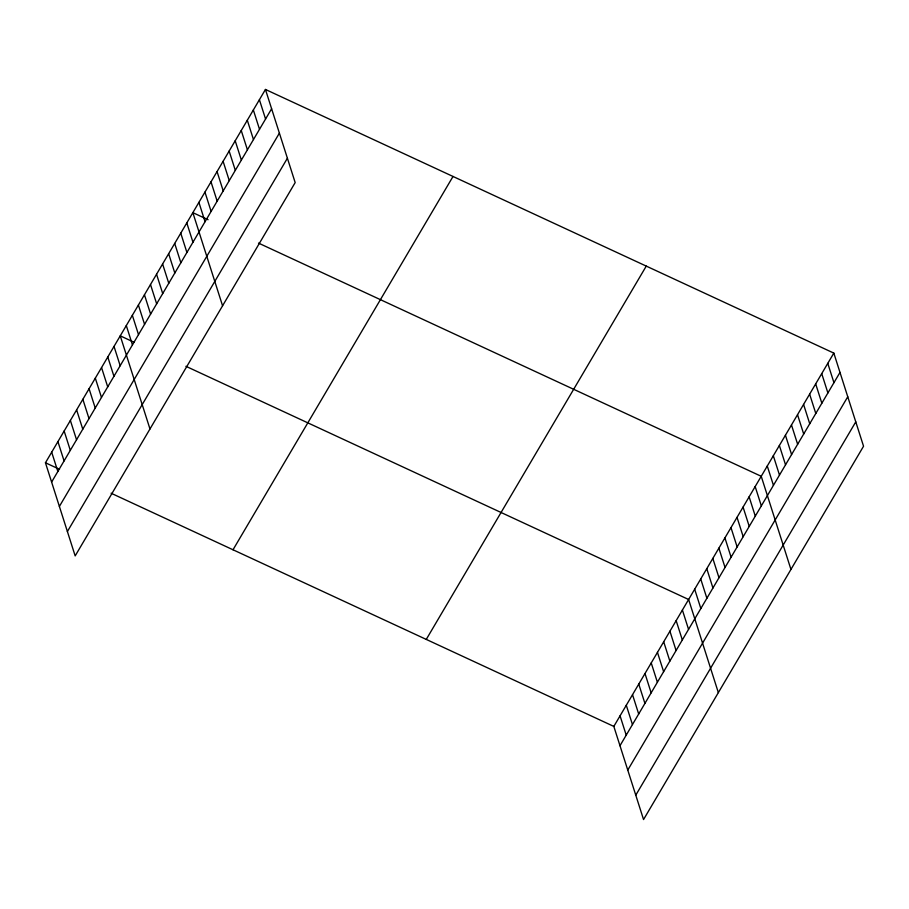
<?xml version="1.0" encoding="UTF-8"?>
<svg xmlns="http://www.w3.org/2000/svg" width="909" height="909" viewBox="0 0 909 909"><rect width="100%" height="100%" fill="white"/><g stroke="black" fill="none" stroke-linecap="round" stroke-linejoin="round"><path stroke-width="1.36" d="M265.451 89.457L295.175 182.584L75.174 555.899L45.45 462.772L265.451 89.457L833.826 353.101L863.55 446.228L643.549 819.543L613.825 726.416L111.103 493.223M51.608 482.077L271.609 108.762M59.38 506.438L279.393 133.123M67.391 531.538L287.403 158.223M233.011 549.775L453.023 176.46M426.264 639.413L646.265 266.098M613.825 726.416L833.826 353.101M619.983 745.721L839.996 372.406M627.767 770.082L847.767 396.767M635.777 795.182L855.778 421.867M208.093 219.717L192.856 212.649L222.569 305.776M258.497 243.101L761.231 476.293L790.944 569.42M134.316 342.375L120.249 335.841L149.974 428.968M185.902 366.293L688.624 599.497L718.349 692.613M45.45 462.772L59.517 469.294M827.781 363.373L833.939 382.678M821.725 373.633L827.894 392.938M815.68 383.905L821.838 403.21M809.635 394.165L815.793 413.47M803.579 404.437L809.737 423.742M797.534 414.697L803.692 434.002M791.478 424.969L797.636 444.274M785.433 435.229L791.591 454.534M779.377 445.501L785.535 464.806M773.332 455.761L779.49 475.066M767.276 466.033L773.445 485.338M755.174 486.565L761.344 505.87M749.13 496.825L755.288 516.13M743.073 507.097L749.243 526.402M737.029 517.357L743.187 536.662M730.984 527.629L737.142 546.934M724.928 537.889L731.086 557.194M718.883 548.161L725.041 567.466M712.826 558.421L718.985 577.726M706.782 568.693L712.94 587.998M700.725 578.965L706.884 598.258M694.681 589.225L700.839 608.53M682.398 610.064L688.556 629.369M676.16 620.642L682.318 639.947M669.933 631.221L676.091 650.526M663.695 641.799L669.853 661.104M657.457 652.378L663.627 671.683M651.23 662.956L657.389 682.261M644.992 673.535L651.151 692.84M638.766 684.113L644.924 703.418M632.528 694.692L638.686 713.997M626.29 705.27L632.459 724.575M620.063 715.837L626.221 735.142M259.406 99.717L265.564 119.022M253.35 109.989L259.508 129.294M247.305 120.249L253.463 139.554M241.249 130.521L247.418 149.826M235.204 140.781L241.362 160.086M229.148 151.053L235.317 170.358M223.103 161.313L229.261 180.618M217.058 171.585L223.216 190.89M211.002 181.857L217.16 201.15M204.957 192.117L211.115 211.422M198.901 202.389L205.059 221.694M186.799 222.921L192.958 242.226M180.755 233.181L186.913 252.486M174.698 243.453L180.868 262.758M168.654 253.713L174.812 273.018M162.597 263.985L168.767 283.29M156.553 274.245L162.711 293.55M150.496 284.517L156.666 303.822M144.451 294.777L150.61 314.082M138.407 305.049L144.565 324.354M132.35 315.309L138.509 334.614M126.306 325.581L132.464 344.886M114.023 346.42L120.181 365.725M107.785 356.998L113.943 376.303M101.547 367.577L107.716 386.882M95.32 378.155L101.478 397.46M89.082 388.734L95.24 408.039M82.855 399.312L89.014 418.617M76.617 409.891L82.776 429.196M70.379 420.469L76.549 439.774M64.153 431.036L70.311 450.341M57.915 441.615L64.073 460.92M51.688 452.193L57.846 471.498"/></g></svg>
